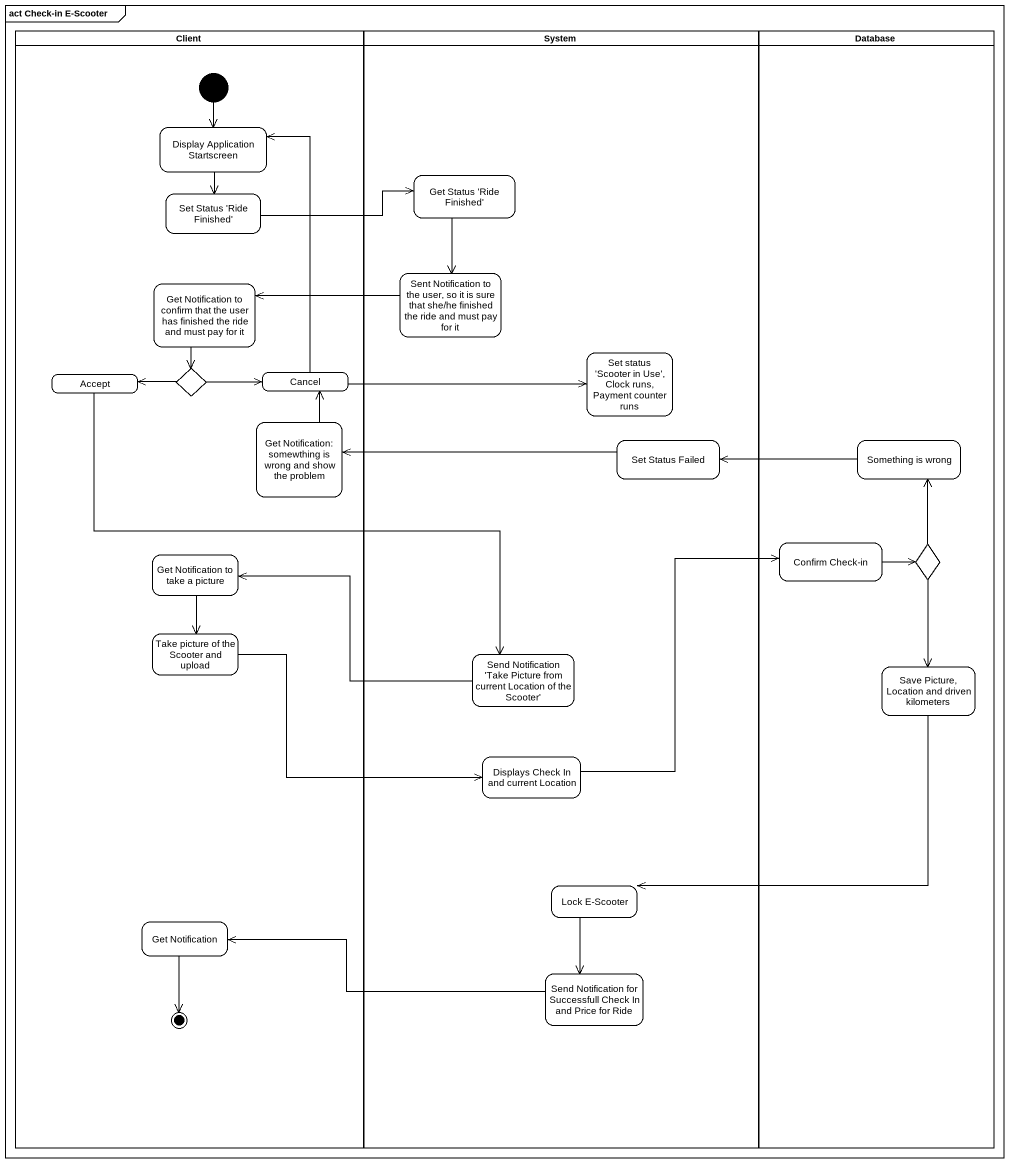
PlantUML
@startuml
mainframe act Check-in E-Scooter
hide empty description
state Client <<partition>> {
  state "Display Application Startscreen" as Display_Application
  state "Set Status 'Ride Finished'" as Set_Status_Ride_Finished
  state "Get Notification to confirm that the user has finished the ride and must pay for it" as Get_Notification_to_confirm
  state Accept
  state choice1 <<choice>>
  state Cancel
  state "Get Notification: somewthing is wrong and show the problem" as Get_Notification_somewthing
  state "Get Notification to take a picture" as Get_Notification_to_take_a
  state "Take picture of the Scooter and upload" as Take_picture_of_the_Scooter
  state "Get Notification" as Get_Notification
  [*] --> Display_Application
  Get_Notification --> [*]
}
state System <<partition>> {
  state "Get Status 'Ride Finished'" as Get_Status_Ride_Finished
  state "Sent Notification to the user, so it is sure that she/he finished the ride and must pay for it" as Sent_Notification_to_the
  state "Set status 'Scooter in Use', Clock runs, Payment counter runs" as Set_status_Scooter_in_Use
  state "Set Status Failed" as Set_Status_Failed
  state "Send Notification 'Take Picture from current Location of the Scooter'" as Send_Notification_Take
  state "Displays Check In and current Location" as Displays_Check_In_and
  state "Lock E-Scooter" as Lock_E_Scooter
  state "Send Notification for Successfull Check In and Price for Ride" as Send_Notification_for
}
state "Database" as Database_ <<partition>> {
  state "Something is wrong" as Something_is_wrong
  state "Confirm Check-in" as Confirm_Check_in
  state choice2 <<choice>>
  state "Save Picture, Location and driven kilometers" as Save_Picture_Location_and
}
Display_Application --> Set_Status_Ride_Finished
Set_Status_Ride_Finished -right-> Get_Status_Ride_Finished
Get_Status_Ride_Finished --> Sent_Notification_to_the
Get_Notification_to_confirm --> choice1
Sent_Notification_to_the -left-> Get_Notification_to_confirm
Accept --> Send_Notification_Take
choice1 -left-> Accept
choice1 -right-> Cancel
Cancel -up-> Display_Application
Cancel -right-> Set_status_Scooter_in_Use
Get_Notification_somewthing -up-> Cancel
Set_Status_Failed -left-> Get_Notification_somewthing
Something_is_wrong -left-> Set_Status_Failed
Get_Notification_to_take_a --> Take_picture_of_the_Scooter
Confirm_Check_in -right-> choice2
choice2 -up-> Something_is_wrong
choice2 --> Save_Picture_Location_and
Take_picture_of_the_Scooter -right-> Displays_Check_In_and
Send_Notification_Take -left-> Get_Notification_to_take_a
Save_Picture_Location_and --> Lock_E_Scooter
Displays_Check_In_and -up-> Confirm_Check_in
Lock_E_Scooter --> Send_Notification_for
Send_Notification_for -left-> Get_Notification
@enduml
